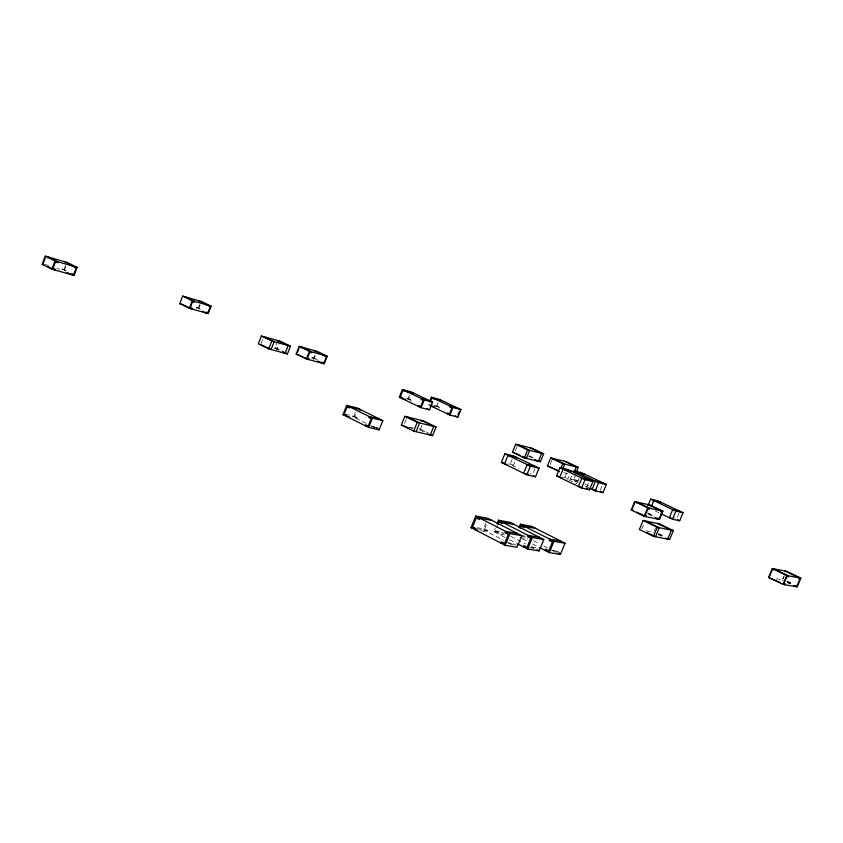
<?xml version="1.0" encoding="UTF-8"?>
<svg xmlns="http://www.w3.org/2000/svg" width="843" height="843" viewBox="0 0 843 843"><rect width="100%" height="100%" fill="white"/><g stroke="black" fill="none" stroke-linecap="round" stroke-linejoin="round"><path stroke-width="0.63" stroke-dasharray="4.21 3.16" d="M66.154 270.561L61.929 268.896L61.592 269.792L56.839 268.443M63.994 269.475L66.365 263.216M64.331 270.571L66.955 263.669M196.293 308.285L196.619 307.463L202.626 310.024M198.368 307.958L199.707 304.492M198.632 308.949L200.276 304.702M261.045 343.596L262.953 338.728M278.211 349.95L274.765 348.264L276.999 342.585M274.765 348.264L277.084 348.897L279.686 342.269M314.081 359.318L311.805 358.222L312.131 357.379L317.21 359.476M313.786 357.832L314.713 355.483M315.282 355.588L314.007 358.823L311.805 358.222M355.377 412.543L353.544 417.127L366.863 423.766M345.388 414.271L354.745 416.505L356.642 411.742M354.745 416.505L357.116 417.685L356.715 418.708L354.376 418.149M375.894 428.265L376.305 427.243L378.718 428.444M409.508 395.04L407.759 399.403L409.561 400.267M406.368 398.254L408.771 398.876L410.204 395.314M408.771 398.876L410.794 399.845L410.457 400.699L413.945 402.374M404.587 423.523L406.853 417.875M422.048 425.293L420.32 429.593L424.777 431.774M438.097 402.554L436.379 406.832L438.16 407.675M433.924 405.42L437.38 406.315L438.318 403.987M439.045 408.107L439.382 407.274L437.38 406.315M485.895 522.85L483.092 529.72L503.482 540.268M515.305 450.784L517.001 446.621M512.091 459.551L510.099 464.43L518.845 468.687M477.423 527.718L484.662 528.982L486.927 523.419M513.25 465.968L515.442 460.584M484.662 528.982L487.802 530.616L487.286 531.891L480.057 530.637M504.904 537.307L493.819 531.585L495.21 528.182M504.451 534.862L497.992 533.745L498.508 532.481L495.378 530.858L496.274 528.656M496.727 527.549L498.087 524.23M534.968 468.697L532.681 474.282L530.205 473.724M516.496 545.442L513.271 543.777L512.744 545.063L508.118 542.671M550.216 464.461L551.912 460.32M566.538 473.102L564.61 477.791L567.697 479.277L569.826 474.114M578.119 482.691L570.384 478.961L571.817 475.473M576.011 474.251L573.461 480.447L579.067 481.722M579.194 478.445L578.245 480.763L570.384 478.961M559.878 552.66L556.717 551.048L556.201 552.291L551.659 549.963M586.76 487.359L588.53 483.081M600.237 490.247L601.986 486.011M641.871 528.909L644.294 523.082M654.094 531.343L655.538 527.887M679.079 513.145L676.897 518.361L674.495 517.844M784.19 575.527L782.747 578.92L781.429 578.688L781.018 579.657L783.231 580.722M783.242 578.878L784.169 576.696M510.542 544.452L512.923 544.841M529.625 547.623L537.286 548.898M553.714 551.638L557.413 552.249M507.317 542.776L513.271 543.777M531.543 546.833L535.379 547.476L538.561 549.109M551.775 550.216L556.717 551.048M519.962 537.549L527.455 538.846M495.378 530.858L503.134 532.218M522.365 535.59L524.862 536.022M476.969 528.73L487.802 530.616M493.819 531.585L504.167 533.387M522.07 536.506L525.821 537.17M776.277 578.814L782.778 579.963M646.339 530.879L653.683 532.333M508.645 463.871L513.64 465.009M573.83 479.541L578.319 480.563M562.334 477.054L568.077 478.371M563.767 472.702L568.435 473.787M370.488 425.884L376.305 427.243M372.912 427.095L376.399 427.907M352.448 416.579L357.116 417.685M409.677 427.043L413.228 427.896M429.308 404.219L432.765 405.114M407.19 398.908L410.794 399.845M434.777 406.073L439.382 407.274M655.148 510.932L659.879 513.197M428.307 404.735L430.984 406.01M529.32 455.852L534.04 458.118M647.593 512.807L654.642 516.201M528.582 456.074L533.303 458.339M648.53 513.64L654.41 516.464M647.677 513.83L652.377 516.085M787.162 581.038L792.683 583.693M584.789 483.914L589.426 486.137M786.951 581.343L792.483 583.999M787.183 582.081L790.502 583.672M787.647 582.84L789.859 583.904M585.095 486.042L588.593 487.728M568.867 479.836L577.044 483.777M312.131 357.379L316.694 359.582M196.619 307.463L201.941 310.045M658.741 533.608L664.558 536.433M275.103 347.411L282.005 350.762M658.014 533.861L662.661 536.116M277.084 348.897L279.381 350.014M658.33 534.599L661.818 536.296M419.477 428.623L428.402 432.996M419.087 429.572L423.555 431.764M409.74 427.412L413.102 429.066M61.929 268.896L66.27 271.056M371.384 426.021L374.766 427.707M45.301 264.186L48.557 265.808M533.471 540.658L539.151 543.566M543.703 545.895L550.521 549.383M522.249 538.719L527.96 541.649M532.523 543.998L538.234 546.928M510.763 536.348L525.674 544.02M531.417 546.97L533.703 548.15M509.52 539.689L516.432 543.261"/><path stroke-width="1.26" d="M42.15 264.302L45.237 256.146L67.398 262.521L77.166 267.336L74.089 275.419L51.929 269.191L42.15 264.302L44.015 264.828M43.193 263.585L45.195 258.306M47.693 257.853L48.04 256.946L57.84 261.794L57.493 262.71L55.396 262.11L52.983 268.474L55.08 269.065L54.732 269.971L48.209 266.715M51.929 269.191L55.037 260.993L45.237 256.146M179.759 303.617L182.657 296.104L201.509 301.52L211.108 306.146L208.21 313.596L189.369 308.296L179.759 303.617L182.141 304.291M189.369 308.296L192.288 300.751L211.108 306.146M198.853 301.678L199.18 300.856L210.202 306.799L207.947 312.595L206.198 312.11L205.871 312.932L202.678 311.383M261.404 335.988L258.337 343.828L268.727 348.897L287.431 353.923L290.487 346.157L280.118 341.162L261.404 335.988L271.815 341.025L290.487 346.157M263.427 337.516L263.775 336.642L274.175 341.678L271.088 349.529L260.708 344.46M268.727 348.897L271.815 341.025M277.473 341.383L277.811 340.519L288.18 345.525L285.113 353.301L282.816 352.184M296.178 353.997L299.191 346.368L316.989 351.278L327.253 356.199L324.26 363.765L306.473 358.981L296.178 353.997L308.728 359.582L309.054 358.739L307.379 358.286L309.729 352.321L311.415 352.785L311.741 351.931L301.436 346.989L301.109 347.832M297.547 352.111L298.949 348.549M306.473 358.981L309.507 351.32L327.253 356.199M314.45 351.51L314.787 350.677L326.367 356.884L324.039 362.775L322.395 362.332L322.058 363.175L317.495 360.973M343.017 414.63L346.694 405.388L357.2 407.959L382.827 420.625L379.118 429.877L368.665 427.443L343.017 414.63L346.526 415.462M359.972 410.552L360.372 409.529L349.877 406.969L349.466 407.991L347.084 406.811L344.218 413.997L346.599 415.188L346.188 416.21L349.697 417.043M368.665 427.443L372.395 418.117L382.827 420.625M399.34 397.222L402.427 389.54L410.826 391.763L432.575 402.143L429.477 409.835L421.121 407.696L399.34 397.222L401.753 397.843M401.342 425.041L404.851 416.316L423.776 420.994L436.073 426.969L432.585 435.61L413.692 431.121L401.342 425.041L403.744 425.62M406.853 417.875L407.243 416.906L419.603 422.944L416.084 431.69M421.121 407.696L424.229 399.951L432.575 402.143M413.692 431.121L417.211 422.354L436.073 426.969M421.057 421.374L421.447 420.415L433.745 426.4L430.246 435.051L428.023 433.955M429.487 401.689L431.331 397.211L439.393 399.361L460.931 409.582L457.886 417.106L449.867 415.062L430.984 406.01L434.44 406.906M430.257 401.879L431.669 398.37L442.059 400.625M449.867 415.062L452.933 407.485L460.931 409.582M458.012 414.777L459.435 411.268M471.026 527.613L475.747 516.053L487.77 518.266L521.796 535.684L517.033 547.286L505.136 545.316L471.026 527.613L474.651 528.245M501.353 462.428L504.852 453.829L513.587 455.894L539.025 468.181L535.495 476.79L526.833 474.851L501.353 462.428L503.851 462.997M512.481 452.227L515.758 444.198L531.828 448.149L543.651 453.787L540.384 461.743L524.367 457.949L512.481 452.227L514.515 452.712M517.423 445.589L517.792 444.693L529.678 450.373L526.39 458.423M516.348 458.371L516.738 457.422L508.023 455.357L504.504 463.966L507.001 464.535M497.064 523.64L498.455 520.226L510.068 522.365L543.798 539.541L539.109 550.922L527.623 549.025L517.581 543.851M524.367 457.949L527.665 449.888L543.651 453.787M498.087 524.23L498.982 522.028L502.133 523.629L502.649 522.365L514.241 524.483M526.833 474.851L530.384 466.179L539.025 468.181M505.136 545.316L509.931 533.608L521.796 535.684M519.025 527.613L520.394 524.262L531.617 526.317L565.042 543.25L560.416 554.441L549.32 552.618L539.383 547.507M520.036 528.203L520.921 526.032L524.04 527.613L524.546 526.369L535.748 528.413M559.467 471.701L547.444 465.926L550.732 457.918L566.327 461.69L578.287 467.38L576.422 471.911M552.344 459.277L552.702 458.392L564.736 464.124L562.66 469.182M523.345 546.822L523.872 545.547L527.075 547.202L530.753 538.266L527.539 536.622L528.066 535.347L539.531 537.37M556.559 475.947L559.952 467.696L567.982 469.593L592.935 481.522L589.52 489.794L581.565 488.013L556.559 475.947L558.867 476.474M527.623 549.025L532.344 537.528L543.798 539.541M560.89 468.255L562.776 463.661L578.287 467.38M570.7 471.985L571.08 471.068L563.061 469.182L559.668 477.444L561.954 477.97M574.315 471.922L576.37 466.917L564.399 461.226M576.454 473.197L576.823 472.291L584.652 474.135M549.32 552.618L553.977 541.322L565.042 543.25M581.565 488.013L585 479.688L592.935 481.522M595.211 490.911L598.604 482.691L606.359 484.483L602.977 492.649L595.211 490.911L589.752 488.287M602.861 483.903L603.24 482.986L595.474 481.195L592.081 489.404L596.528 490.405M631.207 509.994L634.695 501.606L649.953 504.989L662.904 511.164L659.437 519.478L644.242 516.274L631.207 509.994L633.135 510.405M632.081 509.161L634.336 503.724M636.233 502.965L636.623 502.028L649.668 508.266L649.279 509.204L647.845 508.887L645.116 515.442L646.549 515.747L646.159 516.685L636.686 512.122M647.687 505.484L648.067 504.567L661.038 510.753L660.649 511.68L662.05 511.986L659.352 518.456L657.94 518.16L657.561 519.088L655.201 517.95M648.256 504.883L650.648 499.14L657.898 500.795L683.051 512.713L679.69 520.763L672.514 519.235L661.06 513.756M644.242 516.274L647.751 507.844L662.904 511.164M643.146 520.489L639.384 529.499L653.441 536.359L669.637 539.509L673.367 530.584L659.405 523.851L643.146 520.489L657.224 527.296L673.367 530.584M651.228 506.738L653.778 500.626L661.017 502.27L660.649 503.155M653.441 536.359L657.224 527.296M655.496 536.749L659.268 527.718L645.201 520.911M672.514 519.235L675.907 511.132L683.051 512.713M768.553 577.455L772.304 568.625L786.487 571.248L800.85 578.108L797.12 586.854L783.031 584.441L768.553 577.455L780.365 582.597M769.417 576.559L772.336 569.689M773.684 569.931L774.106 568.951L788.584 575.885L788.163 576.865L786.835 576.633L783.895 583.525L785.233 583.756L784.812 584.747L782.589 583.672M783.031 584.441L786.804 575.558L800.85 578.108M795.381 586.559L795.792 585.59L797.099 585.811L800.007 579.004L798.7 578.772L799.111 577.792L784.728 570.932M503.208 543.472L500.826 543.082L501.353 541.786L504.588 543.461L508.318 534.357L505.073 532.692L505.61 531.396L517.497 533.482M548.793 551.059L545.094 550.437L545.611 549.183L548.782 550.816L552.407 542.028L549.225 540.416L549.741 539.162L560.816 541.111M477.654 530.215L475.241 529.804L475.768 528.519L472.607 526.875L476.274 517.887L479.446 519.509L479.962 518.224L491.975 520.416M671.734 518.224L669.331 517.707L672.725 509.615L679.89 511.206M580.69 487.001L578.414 486.495L581.839 478.181L589.794 480.015M528.572 474.398L523.619 473.281L527.17 464.619L535.811 466.632M367.759 426.368L365.43 425.831L365.841 424.798L368.275 426.01L371.173 418.76L368.739 417.548L369.15 416.516L379.592 419.024M547.444 465.926L552.702 467.96M420.762 406.99L418.37 406.379L418.718 405.525L420.773 406.505L423.197 400.488L421.142 399.508L421.489 398.644L429.835 400.836M450.594 414.64L447.159 413.755L447.496 412.922L449.53 413.892L451.911 408.001L449.867 407.032L450.215 406.189L458.213 408.297M405.652 399.456L402.048 398.518L402.385 397.664L400.362 396.684L402.754 390.709L413.523 393.059M55.037 260.993L77.166 267.336M650.648 499.14L675.907 511.132M431.331 397.211L452.933 407.485M529.836 447.665L541.67 453.302L538.403 461.279L534.862 459.572M550.732 457.918L562.776 463.661M606.359 484.483L581.586 472.67L573.746 470.815L598.604 482.691M677.572 519.752L679.69 520.763M402.427 389.54L424.229 399.951M515.758 444.198L527.665 449.888M455.178 415.82L457.886 417.106M634.695 501.606L647.751 507.844M772.304 568.625L786.804 575.558M559.952 467.696L585 479.688M538.024 460.615L540.384 461.743M554.884 469.014L558.161 470.584M299.191 346.368L309.507 351.32M655.907 517.781L659.437 519.478M600.901 491.648L602.977 492.649M426.737 408.528L429.477 409.835M793.811 585.263L797.12 586.854M515.6 453.228L519.91 455.304M522.07 456.348L525.315 457.907M586.38 488.276L589.52 489.794M657.392 523.44L671.376 530.173L667.635 539.12L665.306 537.982M320.835 362.111L324.26 363.765M185.038 296.789L194.67 301.436L194.343 302.268L192.562 301.762L190.286 307.621L192.067 308.127L191.751 308.959L183.205 304.808M182.657 296.104L192.288 300.751M504.852 453.829L530.384 466.179M206.082 312.563L208.21 313.596M667.308 538.382L669.637 539.509M282.826 351.689L287.431 353.923M533.356 475.758L535.495 476.79M646.128 532.186L654.326 536.18M404.851 416.316L417.211 422.354M430.351 434.514L432.585 435.61M404.872 426.168L409.35 428.381M64.658 261.73L76.144 268.042L73.752 274.333L71.697 273.754L71.349 274.649L67.019 272.489M346.694 405.388L372.395 418.117M71.929 274.344L74.089 275.419M376.969 428.802L379.118 429.877M520.394 524.262L553.977 541.322M498.455 520.226L532.344 537.528M558.308 553.366L560.416 554.441M475.747 516.053L509.931 533.608M536.98 549.836L539.109 550.922"/></g></svg>
